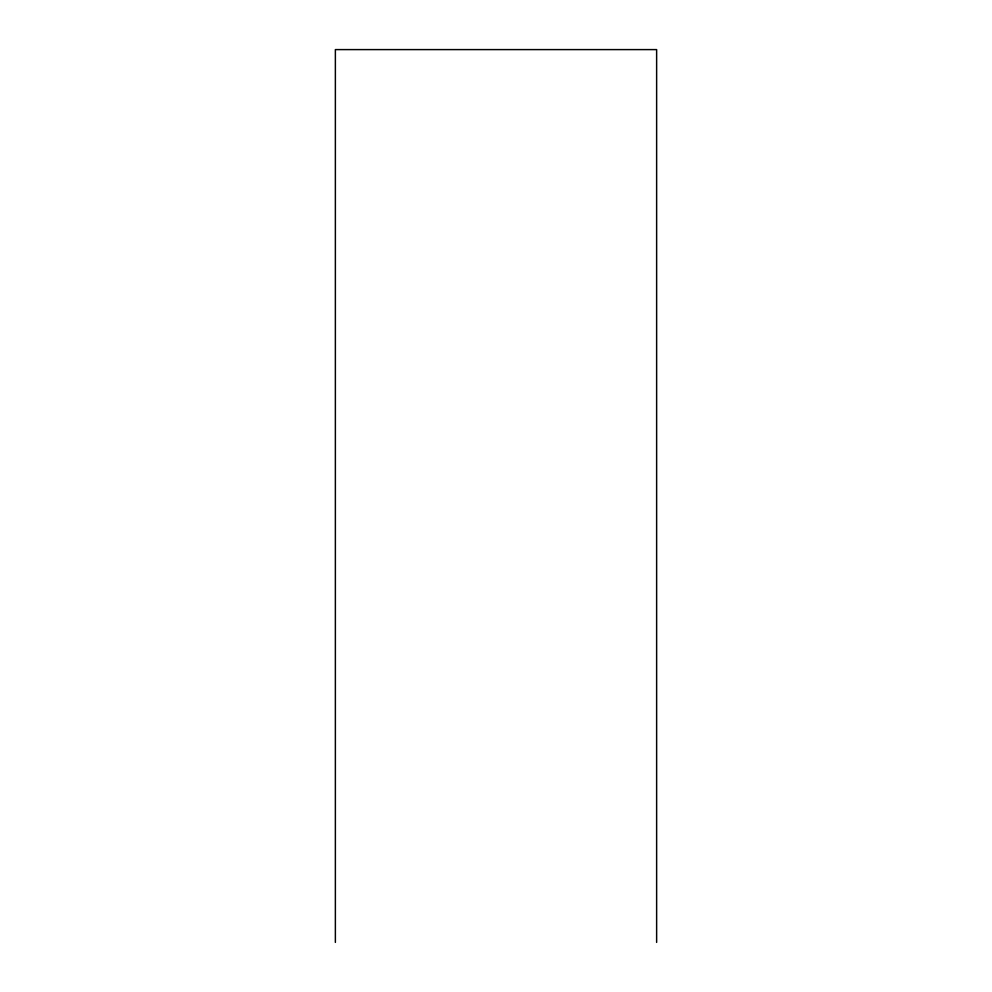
<?xml version="1.0" encoding="UTF-8"?>
<svg xmlns="http://www.w3.org/2000/svg" width="992" height="992" viewBox="0 0 992 992"><rect width="100%" height="100%" fill="white"/><g stroke="black" fill="none" stroke-linecap="round" stroke-linejoin="round"><path stroke-width="1.49" d="M656.63 942.4L656.63 49.6L335.37 49.6L335.37 942.4"/></g></svg>
